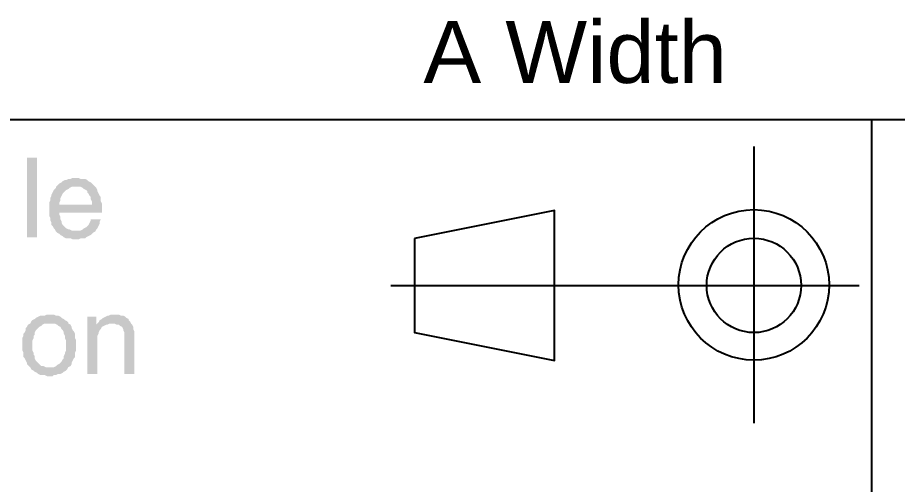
# Model space of a CAD drawing. Header units: millimetres. Extents: x 1233 to 2351, y 1180 to 1535.
# Drawn here: x 1812.15 to 1847.59, y 1258.27 to 1277.07 of the extents above; entities that cross this region are included whole.
import ezdxf

# ---------------------------------------------------------------- set-up
doc = ezdxf.new("R2010")
doc.units = ezdxf.units.MM
doc.layers.add('odj', color=4, linetype='Continuous', lineweight=35)
doc.styles.get("Standard").update_dxf_attribs({"font": 'arial.ttf'})

msp = doc.modelspace()

# ---------------------------------------------------------------- hatches: boundary and pattern name
at = {"transparency": 33554559}
for points in [[(1812.52662, 1268.22739), (1812.52662, 1271.43178), (1812.93281, 1271.43178), (1812.93281, 1268.22739)], [(1814.51244, 1270.6194), (1814.37704, 1270.6194), (1814.28678, 1270.57426), (1814.19651, 1270.57426), (1814.10625, 1270.52913), (1814.06112, 1270.52913), (1813.97085, 1270.484), (1813.92572, 1270.43887), (1813.83546, 1270.39374), (1813.79032, 1270.3486), (1813.70006, 1270.25834), (1814.69297, 1270.25834), (1814.78323, 1270.21321), (1814.82836, 1270.16808), (1814.91863, 1270.12294), (1814.96376, 1270.07781), (1814.96376, 1270.03268), (1815.00889, 1269.98755), (1815.05402, 1269.89728), (1815.09916, 1269.85215), (1815.09916, 1269.76189), (1815.14429, 1269.67162), (1815.14429, 1269.53622), (1813.42927, 1269.53622), (1813.42927, 1269.0849), (1813.4744, 1268.99464), (1813.4744, 1268.90437), (1813.51953, 1268.81411), (1813.51953, 1268.72385), (1813.56466, 1268.67871), (1813.60979, 1268.58845), (1813.65493, 1268.54332), (1813.70006, 1268.45305), (1814.51244, 1268.49818), (1814.33191, 1268.49818), (1814.24164, 1268.54332), (1814.19651, 1268.54332), (1814.10625, 1268.58845), (1814.06112, 1268.63358), (1813.97085, 1268.72385), (1813.97085, 1268.72385), (1813.92572, 1268.81411), (1813.92572, 1268.85924), (1813.88059, 1268.94951), (1813.88059, 1269.03977), (1813.83546, 1269.13004), (1813.83546, 1269.2203), (1815.55048, 1269.2203), (1815.55048, 1269.58136), (1815.50535, 1269.67162), (1815.50535, 1269.85215), (1815.46021, 1269.89728), (1815.41508, 1269.98755), (1815.36995, 1270.07781), (1815.36995, 1270.12294), (1815.32482, 1270.21321), (1815.27968, 1270.25834), (1815.23455, 1270.30347), (1815.14429, 1270.39374), (1815.09916, 1270.43887), (1815.00889, 1270.484), (1814.96376, 1270.52913), (1814.8735, 1270.57426), (1814.69297, 1270.57426), (1814.6027, 1270.6194)], [(1813.70006, 1270.25834), (1813.70006, 1270.21321), (1813.65493, 1270.16808), (1813.60979, 1270.12294), (1813.56466, 1270.03268), (1813.51953, 1269.94241), (1813.51953, 1269.89728), (1813.4744, 1269.80702), (1813.4744, 1269.71675), (1813.42927, 1269.62649), (1813.42927, 1269.53622), (1813.83546, 1269.53622), (1813.83546, 1269.62649), (1813.88059, 1269.71675), (1813.88059, 1269.80702), (1813.92572, 1269.89728), (1813.97085, 1269.98755), (1814.01598, 1270.03268), (1814.06112, 1270.07781), (1814.10625, 1270.12294), (1814.19651, 1270.16808), (1814.24164, 1270.21321), (1814.33191, 1270.25834), (1814.51244, 1270.25834)], [(1815.50535, 1268.94951), (1815.09916, 1268.94951), (1815.09916, 1268.90437), (1815.05402, 1268.81411), (1815.00889, 1268.72385), (1814.96376, 1268.67871), (1814.91863, 1268.63358), (1814.82836, 1268.58845), (1814.78323, 1268.54332), (1814.69297, 1268.49818), (1814.51244, 1268.49818), (1813.70006, 1268.45305), (1813.70006, 1268.45305), (1813.74519, 1268.40792), (1813.83546, 1268.36279), (1813.88059, 1268.31766), (1813.97085, 1268.27252), (1814.01598, 1268.22739), (1814.10625, 1268.18226), (1814.28678, 1268.18226), (1814.37704, 1268.13713), (1814.6027, 1268.13713), (1814.69297, 1268.18226), (1814.8735, 1268.18226), (1814.91863, 1268.22739), (1815.00889, 1268.27252), (1815.09916, 1268.31766), (1815.14429, 1268.36279), (1815.18942, 1268.40792), (1815.27968, 1268.45305), (1815.32482, 1268.54332), (1815.36995, 1268.58845), (1815.41508, 1268.67871), (1815.46021, 1268.76898), (1815.46021, 1268.85924)], [(1813.42927, 1265.11327), (1813.339, 1265.11327), (1813.24874, 1265.06814), (1813.06821, 1265.06814), (1812.97794, 1265.02301), (1812.88768, 1264.97788), (1812.84255, 1264.93274), (1812.75228, 1264.88761), (1812.70715, 1264.84248), (1812.66202, 1264.75221), (1812.66202, 1264.75221), (1812.57175, 1264.70708), (1812.52662, 1264.61682), (1812.48149, 1264.57169), (1812.48149, 1264.48142), (1812.43636, 1264.39116), (1812.39123, 1264.34602), (1812.39123, 1264.25576), (1812.34609, 1264.1655), (1812.34609, 1263.66904), (1812.39123, 1263.57878), (1812.39123, 1263.39825), (1812.43636, 1263.35312), (1812.48149, 1263.26285), (1812.52662, 1263.17259), (1812.52662, 1263.12746), (1812.61689, 1263.03719), (1812.66202, 1262.99206), (1813.42927, 1262.99206), (1813.29387, 1262.99206), (1813.2036, 1263.03719), (1813.11334, 1263.03719), (1813.06821, 1263.08232), (1812.97794, 1263.17259), (1812.93281, 1263.21772), (1812.88768, 1263.26285), (1812.84255, 1263.35312), (1812.84255, 1263.44338), (1812.79742, 1263.48851), (1812.79742, 1263.57878), (1812.75228, 1263.66904), (1812.75228, 1264.07523), (1812.79742, 1264.1655), (1812.79742, 1264.25576), (1812.84255, 1264.30089), (1812.84255, 1264.39116), (1812.88768, 1264.48142), (1812.93281, 1264.52655), (1812.97794, 1264.57169), (1813.02308, 1264.61682), (1813.11334, 1264.66195), (1813.15847, 1264.70708), (1813.24874, 1264.75221), (1813.42927, 1264.75221), (1814.19651, 1264.79735), (1814.15138, 1264.84248), (1814.06112, 1264.88761), (1814.01598, 1264.93274), (1813.92572, 1264.97788), (1813.88059, 1265.02301), (1813.79032, 1265.06814), (1813.70006, 1265.06814), (1813.60979, 1265.11327), (1813.51953, 1265.11327)], [(1815.32482, 1265.02301), (1814.96376, 1265.02301), (1814.96376, 1262.72127), (1815.36995, 1262.72127), (1815.36995, 1263.93984), (1815.36995, 1264.25576), (1815.41508, 1264.34602), (1815.41508, 1264.39116), (1815.46021, 1264.48142), (1815.50535, 1264.52655), (1815.50535, 1264.52655), (1815.55048, 1264.61682), (1815.64074, 1264.66195), (1815.32482, 1264.70708)], [(1816.04693, 1265.11327), (1815.91154, 1265.11327), (1815.82127, 1265.06814), (1815.77614, 1265.06814), (1815.68587, 1265.02301), (1815.59561, 1264.97788), (1815.55048, 1264.93274), (1815.46021, 1264.88761), (1815.41508, 1264.79735), (1815.32482, 1264.70708), (1815.64074, 1264.66195), (1815.73101, 1264.70708), (1815.77614, 1264.70708), (1815.8664, 1264.75221), (1816.72391, 1264.75221), (1816.67878, 1264.84248), (1816.63365, 1264.88761), (1816.63365, 1264.93274), (1816.54339, 1264.97788), (1816.49825, 1265.02301), (1816.40799, 1265.06814), (1816.31772, 1265.06814), (1816.22746, 1265.11327), (1816.1372, 1265.11327)], [(1814.19651, 1264.79735), (1813.42927, 1264.75221), (1813.65493, 1264.75221), (1813.74519, 1264.70708), (1813.79032, 1264.66195), (1813.88059, 1264.61682), (1813.92572, 1264.52655), (1813.97085, 1264.48142), (1814.01598, 1264.39116), (1814.01598, 1264.34602), (1814.06112, 1264.25576), (1814.06112, 1264.1655), (1814.10625, 1264.07523), (1814.10625, 1263.66904), (1814.06112, 1263.57878), (1814.06112, 1263.53365), (1814.01598, 1263.44338), (1814.01598, 1263.35312), (1813.97085, 1263.30798), (1813.92572, 1263.21772), (1813.88059, 1263.17259), (1813.83546, 1263.12746), (1813.74519, 1263.08232), (1813.70006, 1263.03719), (1813.60979, 1262.99206), (1812.66202, 1262.99206), (1812.70715, 1262.9018), (1812.79742, 1262.85666), (1812.84255, 1262.81153), (1812.93281, 1262.7664), (1812.97794, 1262.72127), (1813.06821, 1262.67613), (1813.24874, 1262.67613), (1813.339, 1262.631), (1813.56466, 1262.631), (1813.60979, 1262.67613), (1813.70006, 1262.67613), (1813.79032, 1262.72127), (1813.88059, 1262.72127), (1813.97085, 1262.7664), (1814.01598, 1262.81153), (1814.10625, 1262.85666), (1814.15138, 1262.9018), (1814.19651, 1262.99206), (1814.19651, 1262.99206), (1814.28678, 1263.03719), (1814.33191, 1263.12746), (1814.33191, 1263.17259), (1814.37704, 1263.26285), (1814.42217, 1263.35312), (1814.46731, 1263.39825), (1814.46731, 1263.57878), (1814.51244, 1263.66904), (1814.51244, 1263.8947), (1814.51244, 1264.07523), (1814.46731, 1264.1655), (1814.46731, 1264.34602), (1814.42217, 1264.43629), (1814.37704, 1264.48142), (1814.33191, 1264.57169), (1814.33191, 1264.61682), (1814.28678, 1264.70708), (1814.19651, 1264.75221)], [(1816.72391, 1264.75221), (1815.95667, 1264.75221), (1816.04693, 1264.75221), (1816.1372, 1264.70708), (1816.22746, 1264.70708), (1816.27259, 1264.66195), (1816.36286, 1264.61682), (1816.36286, 1264.61682), (1816.40799, 1264.52655), (1816.40799, 1264.48142), (1816.45312, 1264.39116), (1816.45312, 1262.72127), (1816.85931, 1262.72127), (1816.85931, 1264.43629), (1816.81418, 1264.52655), (1816.81418, 1264.61682), (1816.76905, 1264.70708)]]:
    msp.add_hatch(color=256, dxfattribs=at).paths.add_polyline_path(points)

# ---------------------------------------------------------------- linework, layer by layer
for points in [[(1497.48581, 1272.96627), (1893.92369, 1272.96627)], [(1846.55628, 1272.96627), (1846.55628, 1242.18613)], [(1841.8174, 1260.73545), (1841.8174, 1271.8831)], [(1827.19458, 1266.28671), (1846.05983, 1266.28671)]]:
    msp.add_lwpolyline(points)
msp.add_lwpolyline([(1828.14235, 1268.18226), (1828.14235, 1264.39116), (1833.78388, 1263.26285), (1833.78388, 1269.31056)], close=True)
for centre, radius in [((1841.8107, 1266.3087), 3.03063), ((1841.81258, 1266.28739), 1.90038)]:
    msp.add_circle(centre, radius)

# ---------------------------------------------------------------- texts
at = {"layer": 'odj', "insert": (1834.66602, 1275.67308), "char_height": 2.5, "width": 12.3324759, "attachment_point": 5}
msp.add_mtext('\\pxql;A Width', dxfattribs=at)

doc.saveas('drawing.dxf')
